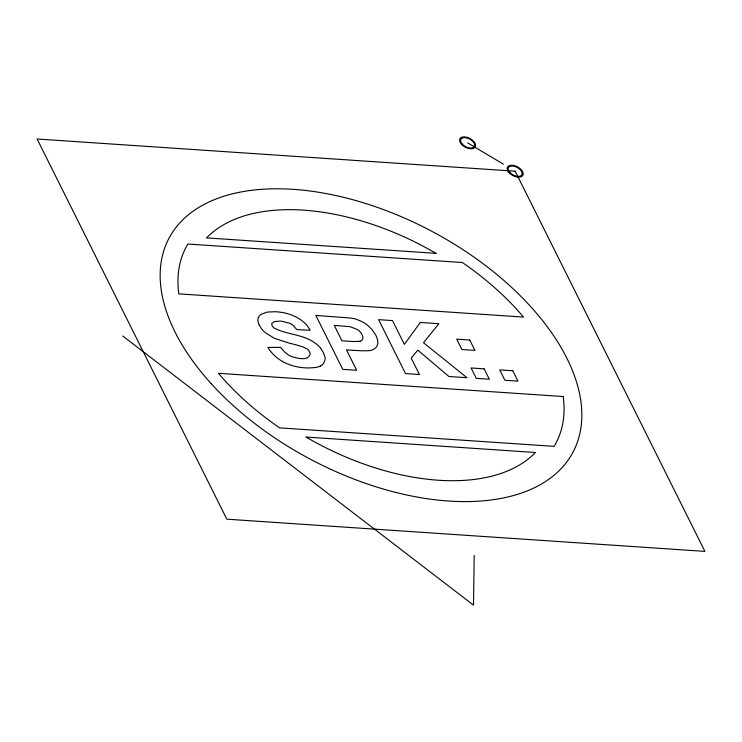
<?xml version="1.0" encoding="UTF-8"?>
<svg xmlns="http://www.w3.org/2000/svg" width="742" height="742" viewBox="0 0 742 742"><rect width="100%" height="100%" fill="white"/><g stroke="black" fill="none" stroke-linecap="round" stroke-linejoin="round"><path stroke-width="1.11" d="M474.212 555.433L473.489 605.129L122.745 335.987M258.374 317.706L258.986 316.537A21.425 12.104 27.9 0 1 261.184 314.32L267.101 312.085L275.245 311.723A54.889 31.006 27.9 0 1 279.28 312.067C287.608 312.994 295.854 315.842 302.458 321.101A22.325 12.614 27.9 0 1 307.309 325.794L310.23 330.255L296.921 329.689L293.025 325.33A10.703 6.047 27.9 0 0 290.122 323.401L281.561 321.212A28.957 16.361 27.9 0 0 279.474 321.101L274.392 321.638L271.952 323.28A6.242 3.524 27.9 0 0 272.305 325.998L272.444 326.239A5.036 2.847 27.9 0 0 274.633 328.289C285.308 333.817 297.885 334.123 308.737 339.335A20.73 11.714 27.9 0 1 312.605 341.385L316.825 344.297A21.351 12.057 27.9 0 1 320.627 348.239M320.303 366.066L319.245 366.548A25.404 14.348 27.9 0 1 317.428 367.132C299.147 370.314 277.935 364.025 267.945 347.479L280.504 347.349L284.576 351.958L288.981 355.372A12.651 7.151 27.9 0 0 290.91 356.308C296.392 357.987 308.635 361.864 310.175 353.674A8.487 4.795 27.9 0 0 309.637 351.903A8.143 4.6 27.9 0 0 306.845 348.823L303.088 346.904L295.585 344.733A117.078 66.149 27.9 0 0 288.944 343.064L274.457 338.361L265.423 332.75A20.08 11.343 27.9 0 1 261.833 329.133L259.273 325.209M360.046 341.255L354.583 341.543A93.204 52.654 27.9 0 1 349.528 341.32L341.951 340.81L334.262 325.404L350.094 326.684L357.505 329.559A12.243 6.919 27.9 0 1 362.133 334.725L362.792 336.469A9.154 5.175 27.9 0 1 362.792 338.491L362.606 338.964A10.407 5.88 27.9 0 1 360.055 341.264M355.307 350.456L346.468 349.853L356.661 370.286L342.767 369.349L315.851 315.424L349.297 317.928L354.509 318.68L360.074 320.73A21.351 12.067 27.9 0 1 366.882 324.69L371.482 328.901L375.461 334.577A34.902 19.719 27.9 0 1 377.474 339.446L377.956 343.184L376.815 346.44A18.485 10.444 27.9 0 1 374.701 348.527A19.802 11.186 27.9 0 1 370.592 350.493L368.876 350.716A115.975 65.528 27.9 0 1 355.279 350.391M467.608 142.826L503.373 164.167M320.627 348.239L323.531 352.84L325.098 357.394A17.845 10.082 27.9 0 1 325.098 359.406L324.514 361.326A22.622 12.781 27.9 0 1 320.312 366.075M259.329 325.209A19.459 10.991 27.9 0 1 258.281 317.659M420.306 322.464L404.371 344.371L392.509 320.59L378.606 319.654L405.522 373.578L419.416 374.515L411.226 358.098L417.829 350.131L448.901 376.5L467.015 377.724L423.506 342.748L438.837 323.707L420.306 322.464M515.171 171.207L37.1 138.995L226.829 519.187L704.9 551.389L515.171 171.207M436.018 253.356L206.601 237.894A198.049 111.894 27.9 0 1 436.018 253.356M462.396 262.529L187.865 244.035A209.281 118.238 27.9 0 0 178.831 293.86L523.518 317.084A209.281 118.238 27.9 0 0 462.396 262.529M469.779 340.04L456.72 339.159L461.904 349.538L474.954 350.419L469.779 340.04M484.155 368.839L471.096 367.958L476.281 378.346L489.33 379.227L484.155 368.839M512.796 370.768L499.737 369.896L504.912 380.275L517.972 381.156L512.796 370.768M563.169 396.534L218.482 373.309A209.281 118.238 27.9 0 0 279.604 427.865L554.135 446.359A209.281 118.238 27.9 0 0 563.169 396.534M535.399 452.499L305.982 437.038A198.049 111.894 27.9 0 0 535.399 452.499M509.847 172.496A7.624 4.304 27.9 0 0 521.812 174.945A7.624 4.304 27.9 0 0 513.863 166.189A7.624 4.304 27.9 0 0 509.847 172.496M509.086 172.673A8.7 4.916 27.9 0 0 522.748 175.474A8.7 4.916 27.9 0 0 513.677 165.475A8.7 4.916 27.9 0 0 509.086 172.673M462.275 144.115A7.624 4.304 27.9 0 0 474.249 146.564A7.624 4.304 27.9 0 0 466.301 137.808A7.624 4.304 27.9 0 0 462.275 144.115M461.524 144.291A8.7 4.916 27.9 0 0 475.186 147.092A8.7 4.916 27.9 0 0 466.115 137.094A8.7 4.916 27.9 0 0 461.524 144.291M211.238 383.697A228.573 129.136 27.9 0 0 570.042 457.239A228.573 129.136 27.9 0 0 331.72 194.664A228.573 129.136 27.9 0 0 211.238 383.697"/></g></svg>
